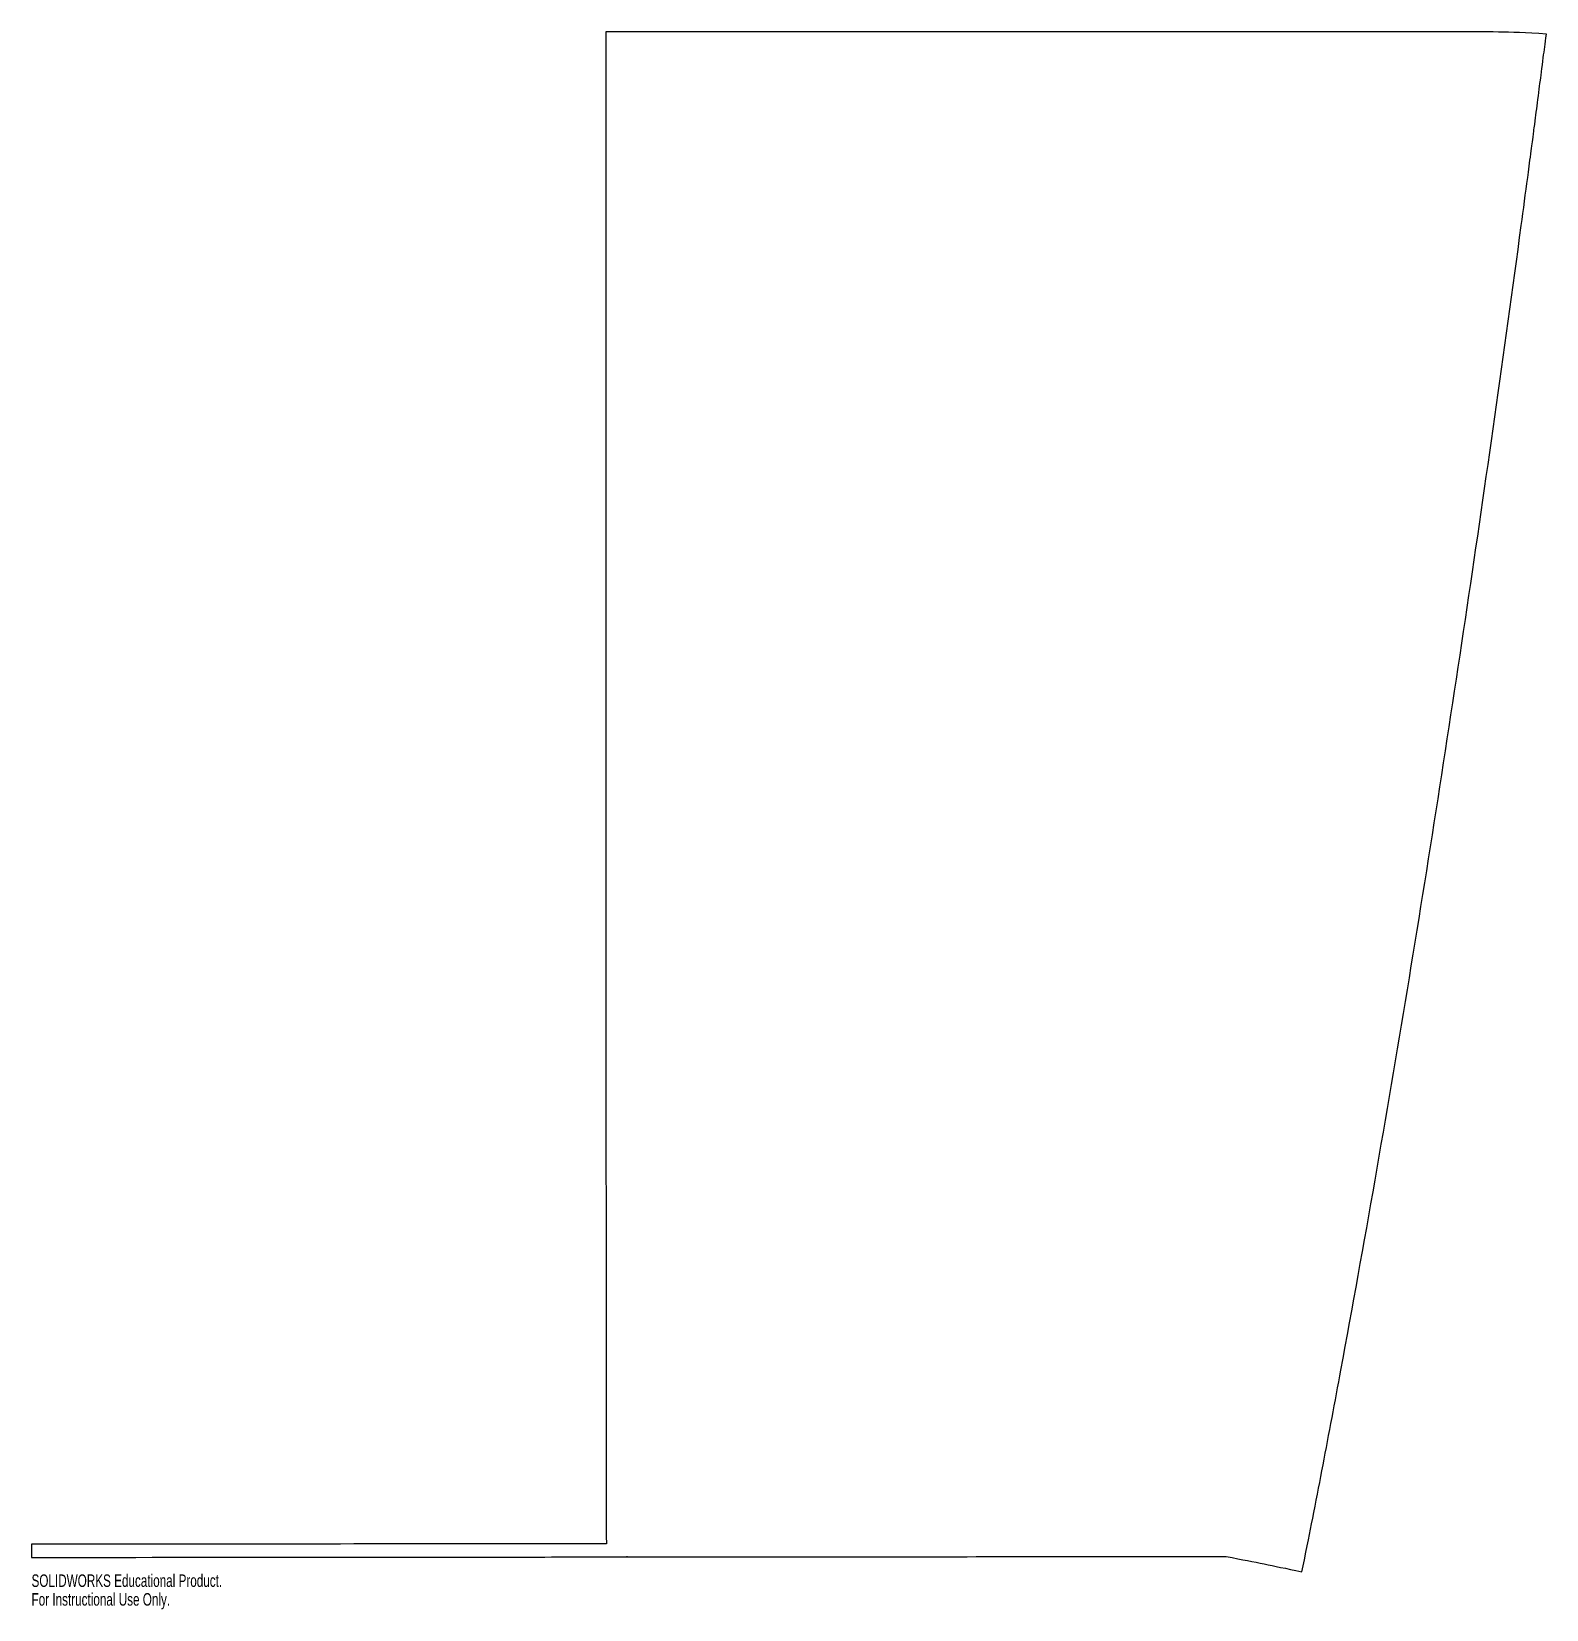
# Model space of a CAD drawing. Header units: inches. Extents: x 57.3 to 80.3, y 106.7 to 130.7.
import ezdxf

# ---------------------------------------------------------------- set-up
doc = ezdxf.new("R2010")
doc.units = ezdxf.units.IN
doc.header["$MEASUREMENT"] = 0
doc.styles.add('SLDTEXTSTYLE0', font='TXT', dxfattribs={"width": 0.7})

msp = doc.modelspace()

# ---------------------------------------------------------------- linework, layer by layer
at = {"color": 7, "linetype": 'Continuous', "lineweight": 25}
for points, knots in [([(66.017, 130.703), (66.017, 129.518), (66.016, 128.971), (66.016, 127.541), (66.016, 127.278), (66.016, 126.799), (66.016, 126.648), (66.016, 125.872), (66.016, 125.463), (66.015, 122.904), (66.015, 121.149), (66.016, 118.226), (66.016, 117.28), (66.017, 115.37), (66.017, 114.339), (66.018, 113.004), (66.019, 112.311), (66.019, 111.579), (66.02, 111.083), (66.02, 110.779), (66.02, 110.368), (66.021, 110.034), (66.021, 109.662), (66.021, 109.405), (66.021, 109.219), (66.022, 108.801), (66.022, 108.322), (66.023, 107.698)], [0, 0, 0, 0, 0.125, 0.125, 0.15625, 0.15625, 0.1875, 0.1875, 0.25, 0.25, 0.5, 0.5, 0.625, 0.625, 0.75, 0.75, 0.8125, 0.84375, 0.84375, 0.875, 0.875, 0.90625, 0.921875, 0.921875, 0.9375, 0.9375, 1, 1, 1, 1]), ([(78.519, 130.7), (78.139, 130.7), (77.879, 130.7), (77.667, 130.701), (77.477, 130.701), (77.216, 130.701), (77.086, 130.701), (76.435, 130.701), (75.948, 130.701), (74.283, 130.702), (73.413, 130.702), (71.695, 130.702), (71.231, 130.702), (70.179, 130.702), (69.663, 130.702), (68.621, 130.703), (68.024, 130.703), (67.357, 130.703), (67.044, 130.703), (66.552, 130.703), (66.347, 130.703), (66.017, 130.703)], [0, 0, 0, 0, 0.0625, 0.0625, 0.09375, 0.09375, 0.125, 0.125, 0.25, 0.25, 0.5, 0.5, 0.625, 0.625, 0.75, 0.75, 0.875, 0.875, 0.9375, 0.9375, 1, 1, 1, 1]), ([(76.646, 107.456), (76.711, 107.776), (76.741, 107.922), (76.84, 108.43), (76.885, 108.66), (77.02, 109.371), (77.112, 109.861), (77.379, 111.3), (77.552, 112.261), (78.061, 115.175), (78.374, 117.079), (78.984, 120.982), (79.269, 122.907), (79.68, 125.811), (79.815, 126.787), (79.978, 127.995), (80.013, 128.252), (80.059, 128.597), (80.073, 128.708), (80.101, 128.914), (80.102, 128.927), (80.129, 129.129), (80.137, 129.19), (80.142, 129.229), (80.157, 129.343), (80.17, 129.441), (80.18, 129.519), (80.202, 129.685), (80.227, 129.888), (80.24, 129.989), (80.264, 130.175), (80.297, 130.431), (80.307, 130.505), (80.329, 130.667)], [0, 0, 0, 0, 0.03125, 0.03125, 0.0625, 0.0625, 0.125, 0.125, 0.25, 0.25, 0.5, 0.5, 0.75, 0.75, 0.875, 0.875, 0.90625, 0.90625, 0.921875, 0.921875, 0.929688, 0.929688, 0.9375, 0.9375, 0.945313, 0.945313, 0.953125, 0.953125, 0.96875, 0.96875, 0.984375, 0.984375, 1, 1, 1, 1]), ([(59.143, 107.692), (58.935, 107.691), (58.808, 107.691), (58.545, 107.691), (58.365, 107.691), (57.898, 107.69), (57.691, 107.69), (57.276, 107.69)], [0, 0, 0, 0, 0.25, 0.25, 0.5, 0.5, 1, 1, 1, 1]), ([(65.622, 107.698), (65.442, 107.697), (65.356, 107.697), (65.148, 107.697), (65.073, 107.697), (64.957, 107.696), (64.833, 107.696), (64.771, 107.696), (64.506, 107.696), (64.31, 107.696), (64.08, 107.696), (63.926, 107.696), (63.732, 107.695), (63.464, 107.695), (63.346, 107.695), (62.887, 107.695), (62.743, 107.695), (62.383, 107.695)], [0, 0, 0, 0, 0.125, 0.125, 0.1875, 0.1875, 0.25, 0.25, 0.375, 0.375, 0.5, 0.5, 0.625, 0.625, 0.75, 0.75, 1, 1, 1, 1]), ([(57.276, 107.49), (60.231, 107.493), (63.583, 107.496), (65.604, 107.497), (66.142, 107.498), (66.293, 107.498), (66.333, 107.498), (66.353, 107.498), (66.287, 107.498), (66.681, 107.498), (67.202, 107.499), (67.794, 107.499), (68.204, 107.5), (68.499, 107.5), (68.915, 107.5), (69.231, 107.5), (70.045, 107.501), (70.391, 107.501), (70.644, 107.501), (70.793, 107.501), (70.802, 107.501), (71.774, 107.502), (72.353, 107.503), (73.39, 107.503), (73.588, 107.504), (73.967, 107.504), (74.085, 107.504), (74.786, 107.505), (74.95, 107.505), (75.455, 107.506)], [0, 0, 0, 0, 0.25, 0.375, 0.4375, 0.46875, 0.484375, 0.484375, 0.5, 0.5, 0.5625, 0.59375, 0.59375, 0.625, 0.625, 0.6875, 0.6875, 0.71875, 0.734375, 0.734375, 0.75, 0.75, 0.875, 0.875, 0.90625, 0.90625, 0.9375, 0.9375, 1, 1, 1, 1])]:
    msp.add_open_spline(points, degree=3, knots=knots, dxfattribs=at)
for points in [[(78.864, 130.7), (78.749, 130.7), (78.634, 130.7), (78.519, 130.7)], [(80.329, 130.667), (79.679, 130.705), (79.516, 130.7), (78.864, 130.7)], [(57.276, 107.69), (57.276, 107.623), (57.276, 107.557), (57.276, 107.49)], [(62.383, 107.695), (61.303, 107.694), (60.223, 107.693), (59.143, 107.692)], [(66.023, 107.698), (65.889, 107.698), (65.756, 107.698), (65.622, 107.698)], [(75.455, 107.506), (75.968, 107.405), (76.096, 107.379), (76.609, 107.272)], [(76.609, 107.272), (76.621, 107.333), (76.634, 107.395), (76.646, 107.456)]]:
    msp.add_open_spline(points, degree=3, dxfattribs=at)

# ---------------------------------------------------------------- texts
at = {"color": 7, "linetype": 'Continuous', "char_height": 0.1903, "attachment_point": 1, "style": 'SLDTEXTSTYLE0'}
for s, insert in [('SOLIDWORKS Educational Product.', (57.276, 107.232)), ('For Instructional Use Only.', (57.276, 106.947))]:
    msp.add_mtext(s, dxfattribs=dict(at, insert=insert))

doc.saveas('drawing.dxf')
